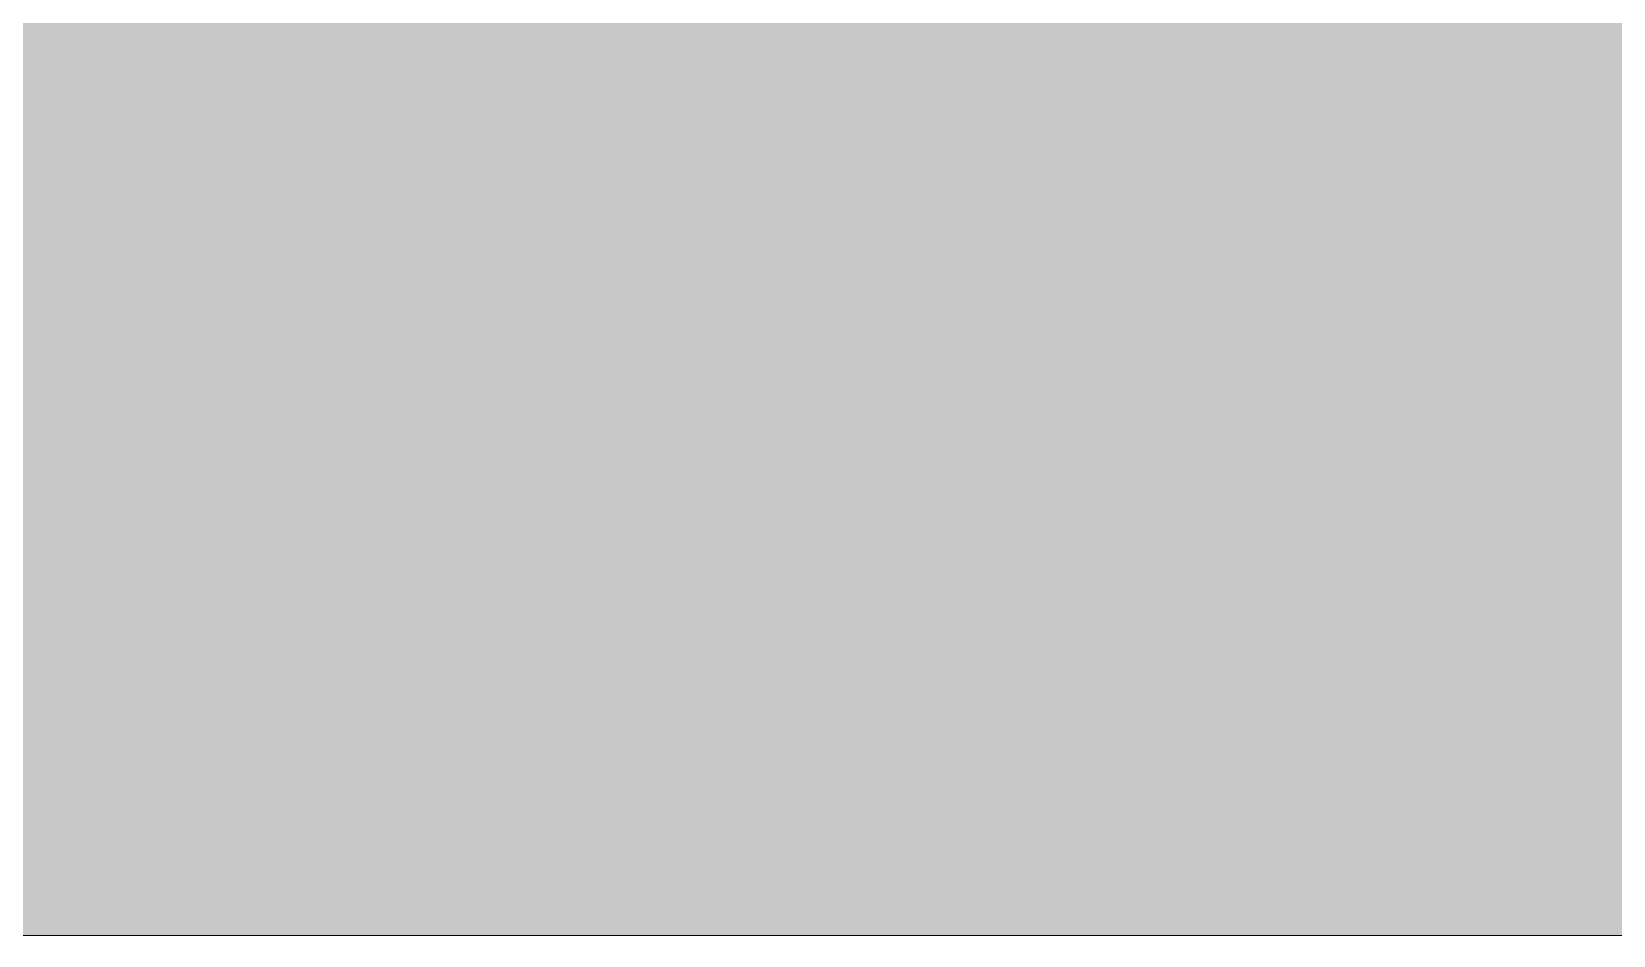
# Model space of a CAD drawing. Header units: millimetres. Extents: x -30 to 30, y -5.6 to 85.1.
# Drawn here: x -12.2 to -3.87, y 0 to 4.76 of the extents above; entities that cross this region are included whole.
import ezdxf

# ---------------------------------------------------------------- set-up
doc = ezdxf.new("R2010")
doc.units = ezdxf.units.MM
doc.layers.add('GREEN', color=7, linetype='Continuous', true_color=0x007f00)
doc.layers.add('GSCOLORFILL', color=7, linetype='Continuous', lineweight=0)

# ---------------------------------------------------------------- blocks, each defined once
blk = doc.blocks.new('MR-GM-32-5')
at = {"layer": 'GREEN'}
blk.add_hatch(color=256, dxfattribs=at).paths.add_polyline_path([(-24.991, 1), (24.999, 1, 0.414214), (28.999, 5), (28.999, 20, 0.414214), (24.999, 24), (-25.001, 24, 0.414214), (-29.001, 20), (-29.001, 5, 0.414214), (-25.001, 1), (-25.001, 2, -0.414214), (-28.001, 5), (-28.001, 20, -0.414214), (-25.001, 23), (24.999, 23, -0.414214), (27.999, 20), (27.999, 5, -0.414214), (24.999, 2), (-24.991, 2)])
at = {"layer": 'GSCOLORFILL', "true_color": 0xf5f5f5, "transparency": 33554687}
blk.add_hatch(color=7, dxfattribs=at).paths.add_polyline_path([(-25, 0), (25, 0, 0.414214), (30, 5), (30, 20, 0.414214), (25, 25), (-25, 25, 0.414214), (-30, 20), (-30, 5, 0.414214)])
at = {"layer": 'GSCOLORFILL', "color": 4}
blk.add_lwpolyline([(-25, 0), (25, 0, 0.414214), (30, 5), (30, 20, 0.414214), (25, 25), (-25, 25, 0.414214), (-30, 20), (-30, 5, 0.414214), (-25, 0)], format="xyb", close=True, dxfattribs=at)

msp = doc.modelspace()

# ---------------------------------------------------------------- block references
at = {"layer": 'GSCOLORFILL'}
msp.add_blockref('MR-GM-32-5', (0, 0), dxfattribs=at)

doc.saveas('drawing.dxf')
